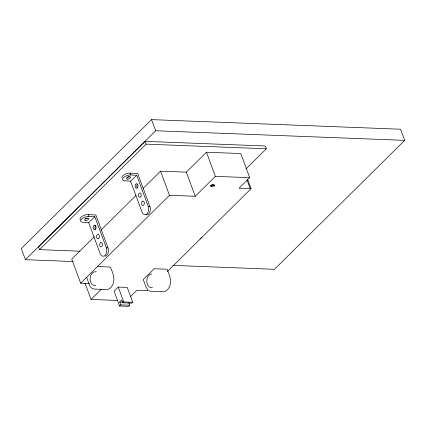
<?xml version="1.0" encoding="UTF-8"?>
<svg xmlns="http://www.w3.org/2000/svg" width="426" height="426" viewBox="0 0 426 426"><rect width="100%" height="100%" fill="white"/><g stroke="black" fill="none" stroke-linecap="round" stroke-linejoin="round"><path stroke-width="0.64" d="M172.839 265.382L274.44 269.301L404.7 140.362L400.578 129.227L151.56 119.621L21.3 248.56L25.422 259.695L73.229 261.537M25.422 259.695L155.676 130.755L404.7 140.362M246.058 168.845L266.335 148.775L265.307 145.99L145.09 141.352L38.516 246.846L39.543 249.631L80.061 251.191M39.543 249.631L146.118 144.132L266.335 148.775M94.418 236.622L71.738 259.072L80.668 283.199L89.524 283.54M101.031 230.077L135.99 195.475M143.072 188.457L160.554 171.156L186.316 172.152L206.445 152.226L240.791 153.552L249.716 177.679L239.061 188.228L251.084 188.691L247.65 179.41M80.668 283.199L169.479 195.284L195.241 196.28L215.37 176.353L249.716 177.679M85.083 283.343L91.031 299.43L101.297 289.27M119.573 306.033L120.76 304.862L119.727 302.077L121.804 300.026L122.832 302.811L131.847 303.158L132.736 302.279L127.246 287.433L118.226 287.081L114.083 291.187L119.573 306.033L128.593 306.379L129.776 305.208L128.748 302.423M122.832 302.811L123.721 301.928L132.736 302.279M130.409 296.661L136.895 290.239L148.062 290.67M167.434 271.49L251.084 188.691M130.585 181.141L136.714 175.288L148.216 206.376A5.49 3.504 -86.8 0 1 146.863 213.943A5.49 3.504 -86.8 0 1 142.087 212.228L130.585 181.141L124.68 180.805A5.49 2.38 -20.3 0 1 123.524 177.642A5.49 2.38 -20.3 0 1 130.809 174.958L136.714 175.288M88.704 222.596L94.833 216.743L106.335 247.831A5.49 3.504 -86.8 0 1 104.982 255.398A5.49 3.504 -86.8 0 1 100.206 253.683L88.704 222.596L82.798 222.265A5.49 2.38 -20.3 0 1 81.643 219.102A5.49 2.38 -20.3 0 1 88.927 216.413L94.833 216.743M137.742 184.064L137.417 184.351A2.194 1.4 -86.8 0 0 137.3 187.829M95.861 225.519L95.536 225.807A2.194 1.4 -86.8 0 0 95.419 229.289M151.736 273.977C145 274.584 145.122 288.461 152.524 287.747M211.221 186.391L211.051 185.928A1.097 0.474 -20.3 0 1 210.779 185.31A1.097 0.474 -20.3 0 1 212.233 184.756L213.943 184.82L214.113 185.283A1.097 0.474 -20.3 0 1 214.374 185.906A1.097 0.474 -20.3 0 1 212.92 186.455L211.221 186.391A1.097 0.474 -20.3 0 1 210.955 185.773A1.097 0.474 -20.3 0 1 212.404 185.219L214.113 185.283M97.49 266.543L110.371 267.043C112.533 272.267 115.302 278.258 113.023 283.956C111.942 286.597 109.716 289.691 106.543 289.526L93.667 289.03C88.592 287.822 88.608 281.032 86.579 277.342M96.324 271.836C88.486 270.531 87.905 286.336 95.845 285.564M91.031 299.43L117.603 300.452M119.727 302.077L122.949 302.199M120.76 304.862L129.776 305.208M121.905 177.924A5.49 2.38 -20.3 0 1 124.328 174.687A5.49 2.38 -20.3 0 1 130.122 173.1L137.715 173.526L149.904 206.472A5.49 3.504 -86.8 0 1 149.595 212.563A5.49 3.504 -86.8 0 1 145.884 214.747M148.216 206.376L149.904 206.472M80.407 219.896A5.49 2.38 -20.3 0 1 81.893 216.499A5.49 2.38 -20.3 0 1 88.241 214.555L95.834 214.986L108.023 247.927A5.49 3.504 -86.8 0 1 104.908 256.335M106.335 247.831L108.023 247.927M148.711 290.623L150.341 291.214L163.222 291.714C166.39 291.879 168.616 288.785 169.697 286.144C171.976 280.446 169.207 274.456 167.045 269.227L154.164 268.731L143.253 279.531L146.15 287.374L147.966 290.047M247.021 179.996L250.222 188.659M206.445 152.226L215.37 176.353M212.233 184.756L212.404 185.219M186.316 172.152L195.241 196.28M151.56 119.621L155.676 130.755M160.554 171.156L169.479 195.284M145.09 141.352L146.118 144.132M130.122 173.1L130.809 174.958M118.226 287.081L123.721 301.928M88.241 214.555L88.927 216.413M213.943 184.82A1.097 0.474 -20.3 0 1 214.017 185.592M129.211 176.465A2.194 0.953 -20.3 0 1 127.15 177.227M87.33 217.926A2.194 0.953 -20.3 0 1 86.867 218.197M86.345 218.426A2.194 0.953 -20.3 0 1 85.269 218.687M201.482 237.436A5.49 3.419 -87.8 0 1 199.948 238.954M136.054 183.968L135.729 184.256A2.194 1.4 -86.8 0 0 135.814 187.941A2.194 1.4 -86.8 0 0 137.923 186.093A2.194 1.4 -86.8 0 0 136.054 183.968M94.173 225.423L93.848 225.711A2.194 1.4 -86.8 0 0 93.933 229.401A2.194 1.4 -86.8 0 0 96.042 227.548A2.194 1.4 -86.8 0 0 94.173 225.423M142.449 201.242L142.124 201.53A2.194 1.4 -86.8 0 0 142.204 205.215A2.194 1.4 -86.8 0 0 144.318 203.367A2.194 1.4 -86.8 0 0 142.449 201.242M100.568 242.698L100.238 242.985A2.194 1.4 -86.8 0 0 100.323 246.67A2.194 1.4 -86.8 0 0 102.437 244.822A2.194 1.4 -86.8 0 0 100.568 242.698M127.837 179.085A2.194 0.953 -20.3 0 0 130.644 177.168A2.194 0.953 -20.3 0 0 127.273 177.535A2.194 0.953 -20.3 0 0 127.837 179.085M140.83 196.62A2.194 1.4 -86.8 0 0 140.229 192.994A2.194 1.4 -86.8 0 0 138.487 195.784A2.194 1.4 -86.8 0 0 140.83 196.62M85.956 220.54A2.194 0.953 -20.3 0 0 88.762 218.623A2.194 0.953 -20.3 0 0 85.392 218.991A2.194 0.953 -20.3 0 0 85.956 220.54M98.949 238.081A2.194 1.4 -86.8 0 0 98.347 234.449A2.194 1.4 -86.8 0 0 96.606 237.239A2.194 1.4 -86.8 0 0 98.949 238.081"/></g></svg>
